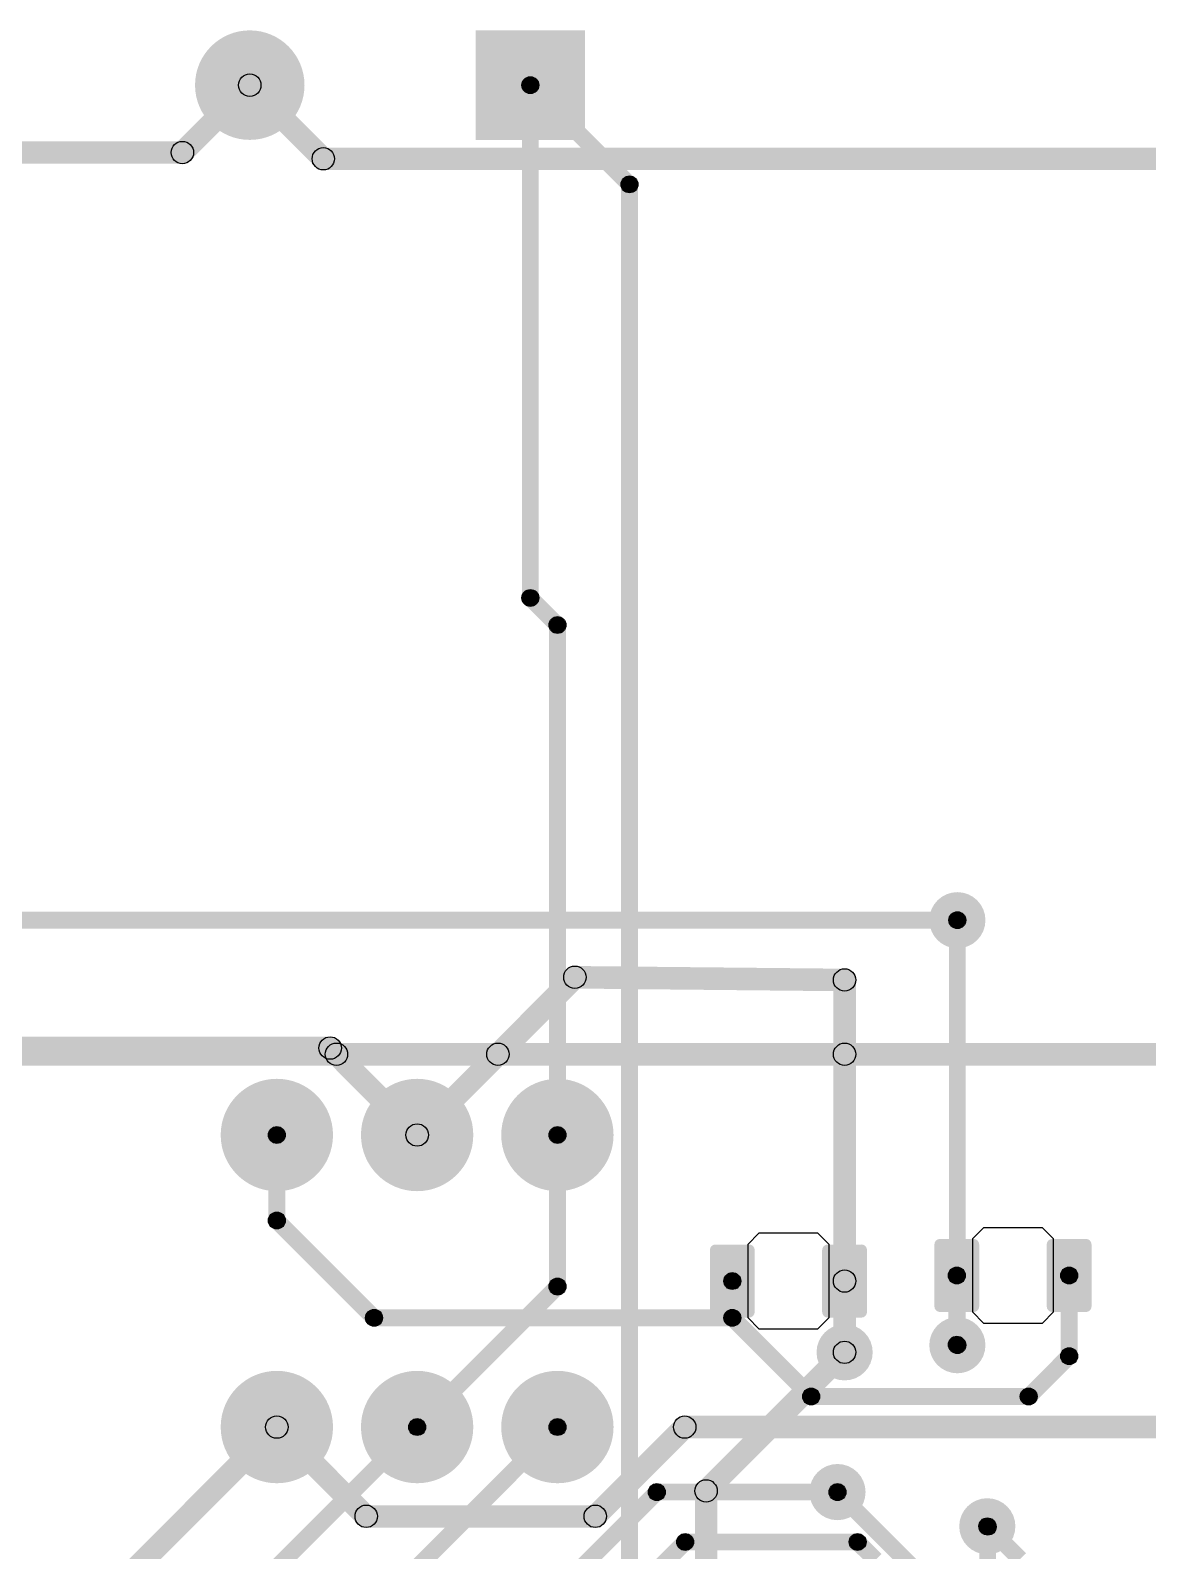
# Model space of a CAD drawing. Header units: millimetres. Extents: x 0 to 3.58, y 0 to 2.95.
# Drawn here: x 1.417 to 2.201, y 1.768 to 2.834 of the extents above; entities that cross this region are included whole.
import ezdxf

# ---------------------------------------------------------------- set-up
doc = ezdxf.new("R2010")
doc.units = ezdxf.units.MM
doc.header["$MEASUREMENT"] = 0
for name, color, linetype in [('BottomLayer', 5, 'Continuous'), ('PadHoleLayer', 156, 'Continuous'), ('TopLayer', 1, 'Continuous'), ('ViaHoleLayer', 16, 'Continuous')]:
    doc.layers.add(name, color=color, linetype=linetype)

# ---------------------------------------------------------------- blocks, each defined once
blk = doc.blocks.new('TO220_5')
at = {"layer": 'BottomLayer'}
h = blk.add_hatch(color=5, dxfattribs=at)
edge = h.paths.add_edge_path()
edge.add_arc((-0.0984, 0), 0.0394, 0, 360)
h = blk.add_hatch(color=5, dxfattribs=at)
edge = h.paths.add_edge_path()
edge.add_arc((0, 0), 0.0394, 0, 360)
h = blk.add_hatch(color=5, dxfattribs=at)
edge = h.paths.add_edge_path()
edge.add_arc((0.0984, 0), 0.0394, 0, 360)
at = {"layer": 'PadHoleLayer'}
h = blk.add_hatch(color=156, dxfattribs=at)
edge = h.paths.add_edge_path()
edge.add_arc((-0.0984, 0), 0.0236, 0, 360)
h = blk.add_hatch(color=156, dxfattribs=at)
edge = h.paths.add_edge_path()
edge.add_arc((0, 0), 0.0236, 0, 360)
h = blk.add_hatch(color=156, dxfattribs=at)
edge = h.paths.add_edge_path()
edge.add_arc((0.0984, 0), 0.0236, 0, 360)
at = {"layer": 'TopLayer'}
h = blk.add_hatch(color=1, dxfattribs=at)
edge = h.paths.add_edge_path()
edge.add_arc((-0.0984, 0), 0.0394, 0, 360)
h = blk.add_hatch(color=1, dxfattribs=at)
edge = h.paths.add_edge_path()
edge.add_arc((0, 0), 0.0394, 0, 360)
h = blk.add_hatch(color=1, dxfattribs=at)
edge = h.paths.add_edge_path()
edge.add_arc((0.0984, 0), 0.0394, 0, 360)
blk = doc.blocks.new('TO220_6')
at = {"layer": 'BottomLayer'}
h = blk.add_hatch(color=5, dxfattribs=at)
edge = h.paths.add_edge_path()
edge.add_arc((-0.0984, 0), 0.0394, 0, 360)
h = blk.add_hatch(color=5, dxfattribs=at)
edge = h.paths.add_edge_path()
edge.add_arc((0, 0), 0.0394, 0, 360)
h = blk.add_hatch(color=5, dxfattribs=at)
edge = h.paths.add_edge_path()
edge.add_arc((0.0984, 0), 0.0394, 0, 360)
at = {"layer": 'PadHoleLayer'}
h = blk.add_hatch(color=156, dxfattribs=at)
edge = h.paths.add_edge_path()
edge.add_arc((-0.0984, 0), 0.0236, 0, 360)
h = blk.add_hatch(color=156, dxfattribs=at)
edge = h.paths.add_edge_path()
edge.add_arc((0, 0), 0.0236, 0, 360)
h = blk.add_hatch(color=156, dxfattribs=at)
edge = h.paths.add_edge_path()
edge.add_arc((0.0984, 0), 0.0236, 0, 360)
at = {"layer": 'TopLayer'}
h = blk.add_hatch(color=1, dxfattribs=at)
edge = h.paths.add_edge_path()
edge.add_arc((-0.0984, 0), 0.0394, 0, 360)
h = blk.add_hatch(color=1, dxfattribs=at)
edge = h.paths.add_edge_path()
edge.add_arc((0, 0), 0.0394, 0, 360)
h = blk.add_hatch(color=1, dxfattribs=at)
edge = h.paths.add_edge_path()
edge.add_arc((0.0984, 0), 0.0394, 0, 360)
blk = doc.blocks.new('301_021_12_3D_19')
at = {"layer": 'BottomLayer'}
blk.add_hatch(color=5, dxfattribs=at).paths.add_polyline_path([(-0.1368, 0.0384), (-0.06, 0.0384), (-0.06, -0.0384), (-0.1368, -0.0384)])
h = blk.add_hatch(color=5, dxfattribs=at)
edge = h.paths.add_edge_path()
edge.add_arc((0.0984, 0), 0.0384, 0, 360)
at = {"layer": 'PadHoleLayer'}
h = blk.add_hatch(color=156, dxfattribs=at)
edge = h.paths.add_edge_path()
edge.add_arc((-0.0984, 0), 0.0256, 0, 360)
h = blk.add_hatch(color=156, dxfattribs=at)
edge = h.paths.add_edge_path()
edge.add_arc((0.0984, 0), 0.0256, 0, 360)
at = {"layer": 'TopLayer'}
blk.add_hatch(color=1, dxfattribs=at).paths.add_polyline_path([(-0.1368, 0.0384), (-0.06, 0.0384), (-0.06, -0.0384), (-0.1368, -0.0384)])
h = blk.add_hatch(color=1, dxfattribs=at)
edge = h.paths.add_edge_path()
edge.add_arc((0.0984, 0), 0.0384, 0, 360)
blk = doc.blocks.new('RES0805_B_29')
at = {"layer": 'BottomLayer'}
h = blk.add_hatch(color=5, dxfattribs=at)
edge = h.paths.add_edge_path()
edge.add_arc((-0.0276, 0.0217), 0.00394, 0, 90)
edge.add_line((-0.0276, 0.0256), (-0.0512, 0.0256))
edge.add_arc((-0.0512, 0.0217), 0.00394, 90, 180)
edge.add_line((-0.0551, 0.0217), (-0.0551, -0.0217))
edge.add_arc((-0.0512, -0.0217), 0.00394, 180, 270)
edge.add_line((-0.0512, -0.0256), (-0.0276, -0.0256))
edge.add_arc((-0.0276, -0.0217), 0.00394, 270, 360)
edge.add_line((-0.0236, -0.0217), (-0.0236, 0.0217))
h = blk.add_hatch(color=5, dxfattribs=at)
edge = h.paths.add_edge_path()
edge.add_arc((0.0512, 0.0217), 0.00394, 0, 90)
edge.add_line((0.0512, 0.0256), (0.0276, 0.0256))
edge.add_arc((0.0276, 0.0217), 0.00394, 90, 180)
edge.add_line((0.0236, 0.0217), (0.0236, -0.0217))
edge.add_arc((0.0276, -0.0217), 0.00394, 180, 270)
edge.add_line((0.0276, -0.0256), (0.0512, -0.0256))
edge.add_arc((0.0512, -0.0217), 0.00394, 270, 360)
edge.add_line((0.0551, -0.0217), (0.0551, 0.0217))
for p, q in [((-0.0207, 0.0335), (-0.0285, 0.0256)), ((0.0207, 0.0335), (-0.0207, 0.0335)), ((0.0285, 0.0256), (0.0207, 0.0335)), ((-0.0285, 0.0256), (-0.0285, -0.0256)), ((0.0285, -0.0256), (0.0285, 0.0256)), ((-0.0285, -0.0256), (-0.0207, -0.0335)), ((0.0207, -0.0335), (0.0285, -0.0256)), ((-0.0207, -0.0335), (0.0207, -0.0335))]:
    blk.add_line(p, q, dxfattribs=at)
blk = doc.blocks.new('RES0805_B_35')
at = {"layer": 'BottomLayer'}
h = blk.add_hatch(color=5, dxfattribs=at)
edge = h.paths.add_edge_path()
edge.add_arc((-0.0276, 0.0217), 0.00394, 0, 90)
edge.add_line((-0.0276, 0.0256), (-0.0512, 0.0256))
edge.add_arc((-0.0512, 0.0217), 0.00394, 90, 180)
edge.add_line((-0.0551, 0.0217), (-0.0551, -0.0217))
edge.add_arc((-0.0512, -0.0217), 0.00394, 180, 270)
edge.add_line((-0.0512, -0.0256), (-0.0276, -0.0256))
edge.add_arc((-0.0276, -0.0217), 0.00394, 270, 360)
edge.add_line((-0.0236, -0.0217), (-0.0236, 0.0217))
h = blk.add_hatch(color=5, dxfattribs=at)
edge = h.paths.add_edge_path()
edge.add_arc((0.0512, 0.0217), 0.00394, 0, 90)
edge.add_line((0.0512, 0.0256), (0.0276, 0.0256))
edge.add_arc((0.0276, 0.0217), 0.00394, 90, 180)
edge.add_line((0.0236, 0.0217), (0.0236, -0.0217))
edge.add_arc((0.0276, -0.0217), 0.00394, 180, 270)
edge.add_line((0.0276, -0.0256), (0.0512, -0.0256))
edge.add_arc((0.0512, -0.0217), 0.00394, 270, 360)
edge.add_line((0.0551, -0.0217), (0.0551, 0.0217))
for p, q in [((-0.0207, 0.0335), (-0.0285, 0.0256)), ((0.0207, 0.0335), (-0.0207, 0.0335)), ((0.0285, 0.0256), (0.0207, 0.0335)), ((-0.0285, 0.0256), (-0.0285, -0.0256)), ((0.0285, -0.0256), (0.0285, 0.0256)), ((-0.0285, -0.0256), (-0.0207, -0.0335)), ((0.0207, -0.0335), (0.0285, -0.0256)), ((-0.0207, -0.0335), (0.0207, -0.0335))]:
    blk.add_line(p, q, dxfattribs=at)

msp = doc.modelspace()

# ---------------------------------------------------------------- hatches: boundary and pattern name
at = {"layer": 'BottomLayer'}
h = msp.add_hatch(color=5, dxfattribs=at)
edge = h.paths.add_edge_path()
edge.add_arc((1.5709, 2.7953), 0.00787, 0, 360)
for points in [[(1.5653, 2.7897), (1.5764, 2.8008), (1.628, 2.7492), (1.6169, 2.7381)], [(1.6225, 2.7358), (1.6225, 2.7515), (2.3263, 2.7515), (2.3263, 2.7358)], [(1.2543, 2.2038), (1.2543, 2.2156), (2.0673, 2.2156), (2.0673, 2.2038)], [(1.7505, 2.1101), (1.7394, 2.1212), (1.7934, 2.1753), (1.8045, 2.1641)], [(1.7989, 2.1618), (1.7991, 2.1776), (1.9883, 2.1757), (1.9881, 2.1599)], [(1.9961, 2.1157), (1.9803, 2.1157), (1.9803, 2.1678), (1.9961, 2.1678)], [(1.0669, 2.1122), (1.0669, 2.128), (1.6273, 2.128), (1.6273, 2.1122)], [(1.3642, 2.1078), (1.3642, 2.1235), (1.6317, 2.1235), (1.6317, 2.1078)], [(1.6218, 2.1145), (1.6329, 2.1256), (1.6373, 2.1212), (1.6262, 2.1101)], [(1.6317, 2.1078), (1.6317, 2.1235), (1.745, 2.1235), (1.745, 2.1078)], [(1.745, 2.1078), (1.745, 2.1235), (1.9882, 2.1235), (1.9882, 2.1078)], [(1.9882, 2.1078), (1.9882, 2.1235), (2.321, 2.1235), (2.321, 2.1078)], [(1.6262, 2.1101), (1.6373, 2.1212), (1.6939, 2.0646), (1.6828, 2.0535)], [(1.6939, 2.0535), (1.6828, 2.0646), (1.7394, 2.1212), (1.7505, 2.1101)], [(1.9961, 1.9567), (1.9803, 1.9567), (1.9803, 2.1157), (1.9961, 2.1157)], [(1.5958, 1.9991), (1.584, 1.9991), (1.584, 2.0591), (1.5958, 2.0591)], [(1.5857, 1.9949), (1.5941, 2.0033), (1.6622, 1.9351), (1.6539, 1.9267)], [(1.9154, 1.9309), (1.9035, 1.9309), (1.9035, 1.9567), (1.9154, 1.9567)], [(1.9961, 1.9067), (1.9803, 1.9067), (1.9803, 1.9567), (1.9961, 1.9567)], [(2.0728, 1.9121), (2.061, 1.9121), (2.061, 1.9606), (2.0728, 1.9606)], [(2.1516, 1.904), (2.1398, 1.904), (2.1398, 1.9606), (2.1516, 1.9606)], [(1.6581, 1.925), (1.6581, 1.9368), (1.9094, 1.9368), (1.9094, 1.925)], [(1.9053, 1.9267), (1.9136, 1.9351), (1.9689, 1.8798), (1.9605, 1.8715)], [(2.0628, 1.9079), (2.0711, 1.9162), (2.0715, 1.9158), (2.0631, 1.9075)], [(2.1215, 1.8715), (2.1131, 1.8798), (2.1415, 1.9082), (2.1498, 1.8998)], [(1.9647, 1.8698), (1.9647, 1.8816), (2.1173, 1.8816), (2.1173, 1.8698)], [(1.1129, 1.3662), (1.1018, 1.3773), (1.5843, 1.8599), (1.5955, 1.8488)], [(1.5843, 1.8488), (1.5955, 1.8599), (1.6581, 1.7972), (1.647, 1.7861)], [(1.8189, 1.7861), (1.8078, 1.7972), (1.8704, 1.8599), (1.8816, 1.8488)], [(1.876, 1.8465), (1.876, 1.8622), (2.2792, 1.8622), (2.2792, 1.8465)], [(1.7366, 1.6804), (1.7282, 1.6888), (1.8523, 1.8128), (1.8607, 1.8045)], [(1.8565, 1.8028), (1.8565, 1.8146), (1.9832, 1.8146), (1.9832, 1.8028)], [(1.6526, 1.7838), (1.6526, 1.7995), (1.8133, 1.7995), (1.8133, 1.7838)], [(2.0945, 1.6831), (2.0827, 1.6831), (2.0827, 1.7844), (2.0945, 1.7844)], [(2.0841, 1.7805), (2.0925, 1.7888), (2.0928, 1.7886), (2.0844, 1.7802)], [(1.7975, 1.6865), (1.7891, 1.6948), (1.8721, 1.7778), (1.8805, 1.7695)], [(1.8763, 1.7678), (1.8763, 1.7796), (1.9973, 1.7796), (1.9973, 1.7678)], [(1.9931, 1.7695), (2.0015, 1.7778), (2.014, 1.7653), (2.0057, 1.757)]]:
    msp.add_hatch(color=5, dxfattribs=at).paths.add_polyline_path(points)
h = msp.add_hatch(color=5, dxfattribs=at)
edge = h.paths.add_edge_path()
edge.add_arc((1.6225, 2.7437), 0.00787, 0, 360)
h = msp.add_hatch(color=5, dxfattribs=at)
edge = h.paths.add_edge_path()
edge.add_arc((1.6225, 2.7437), 0.00787, 0, 360)
h = msp.add_hatch(color=5, dxfattribs=at)
edge = h.paths.add_edge_path()
edge.add_arc((2.0673, 2.2097), 0.0197, 0, 360)
h = msp.add_hatch(color=5, dxfattribs=at)
edge = h.paths.add_edge_path()
edge.add_arc((2.0673, 2.2097), 0.00591, 0, 360)
h = msp.add_hatch(color=5, dxfattribs=at)
edge = h.paths.add_edge_path()
edge.add_arc((1.799, 2.1697), 0.00787, 0, 360)
h = msp.add_hatch(color=5, dxfattribs=at)
edge = h.paths.add_edge_path()
edge.add_arc((1.799, 2.1697), 0.00787, 0, 360)
h = msp.add_hatch(color=5, dxfattribs=at)
edge = h.paths.add_edge_path()
edge.add_arc((1.9882, 2.1678), 0.00787, 0, 360)
h = msp.add_hatch(color=5, dxfattribs=at)
edge = h.paths.add_edge_path()
edge.add_arc((1.9882, 2.1678), 0.00787, 0, 360)
h = msp.add_hatch(color=5, dxfattribs=at)
edge = h.paths.add_edge_path()
edge.add_arc((1.6273, 2.1201), 0.00787, 0, 360)
h = msp.add_hatch(color=5, dxfattribs=at)
edge = h.paths.add_edge_path()
edge.add_arc((1.6273, 2.1201), 0.00787, 0, 360)
h = msp.add_hatch(color=5, dxfattribs=at)
edge = h.paths.add_edge_path()
edge.add_arc((1.6317, 2.1157), 0.00787, 0, 360)
h = msp.add_hatch(color=5, dxfattribs=at)
edge = h.paths.add_edge_path()
edge.add_arc((1.6317, 2.1157), 0.00787, 0, 360)
h = msp.add_hatch(color=5, dxfattribs=at)
edge = h.paths.add_edge_path()
edge.add_arc((1.6317, 2.1157), 0.00787, 0, 360)
h = msp.add_hatch(color=5, dxfattribs=at)
edge = h.paths.add_edge_path()
edge.add_arc((1.6317, 2.1157), 0.00787, 0, 360)
h = msp.add_hatch(color=5, dxfattribs=at)
edge = h.paths.add_edge_path()
edge.add_arc((1.745, 2.1157), 0.00787, 0, 360)
h = msp.add_hatch(color=5, dxfattribs=at)
edge = h.paths.add_edge_path()
edge.add_arc((1.745, 2.1157), 0.00787, 0, 360)
h = msp.add_hatch(color=5, dxfattribs=at)
edge = h.paths.add_edge_path()
edge.add_arc((1.745, 2.1157), 0.00787, 0, 360)
h = msp.add_hatch(color=5, dxfattribs=at)
edge = h.paths.add_edge_path()
edge.add_arc((1.745, 2.1157), 0.00787, 0, 360)
h = msp.add_hatch(color=5, dxfattribs=at)
edge = h.paths.add_edge_path()
edge.add_arc((1.9882, 2.1157), 0.00787, 0, 360)
h = msp.add_hatch(color=5, dxfattribs=at)
edge = h.paths.add_edge_path()
edge.add_arc((1.9882, 2.1157), 0.00787, 0, 360)
h = msp.add_hatch(color=5, dxfattribs=at)
edge = h.paths.add_edge_path()
edge.add_arc((1.9882, 2.1157), 0.00787, 0, 360)
h = msp.add_hatch(color=5, dxfattribs=at)
edge = h.paths.add_edge_path()
edge.add_arc((1.9882, 2.1157), 0.00787, 0, 360)
h = msp.add_hatch(color=5, dxfattribs=at)
edge = h.paths.add_edge_path()
edge.add_arc((1.5899, 2.0591), 0.00591, 0, 360)
h = msp.add_hatch(color=5, dxfattribs=at)
edge = h.paths.add_edge_path()
edge.add_arc((1.6883, 2.0591), 0.00787, 0, 360)
h = msp.add_hatch(color=5, dxfattribs=at)
edge = h.paths.add_edge_path()
edge.add_arc((1.6883, 2.0591), 0.00787, 0, 360)
h = msp.add_hatch(color=5, dxfattribs=at)
edge = h.paths.add_edge_path()
edge.add_arc((1.5899, 1.9991), 0.00591, 0, 360)
h = msp.add_hatch(color=5, dxfattribs=at)
edge = h.paths.add_edge_path()
edge.add_arc((1.5899, 1.9991), 0.00591, 0, 360)
h = msp.add_hatch(color=5, dxfattribs=at)
edge = h.paths.add_edge_path()
edge.add_arc((1.9094, 1.9567), 0.00591, 0, 360)
h = msp.add_hatch(color=5, dxfattribs=at)
edge = h.paths.add_edge_path()
edge.add_arc((1.9882, 1.9567), 0.00787, 0, 360)
h = msp.add_hatch(color=5, dxfattribs=at)
edge = h.paths.add_edge_path()
edge.add_arc((1.9882, 1.9567), 0.00787, 0, 360)
h = msp.add_hatch(color=5, dxfattribs=at)
edge = h.paths.add_edge_path()
edge.add_arc((2.0669, 1.9606), 0.00591, 0, 360)
h = msp.add_hatch(color=5, dxfattribs=at)
edge = h.paths.add_edge_path()
edge.add_arc((2.1457, 1.9606), 0.00591, 0, 360)
h = msp.add_hatch(color=5, dxfattribs=at)
edge = h.paths.add_edge_path()
edge.add_arc((1.6581, 1.9309), 0.00591, 0, 360)
h = msp.add_hatch(color=5, dxfattribs=at)
edge = h.paths.add_edge_path()
edge.add_arc((1.6581, 1.9309), 0.00591, 0, 360)
h = msp.add_hatch(color=5, dxfattribs=at)
edge = h.paths.add_edge_path()
edge.add_arc((1.9094, 1.9309), 0.00591, 0, 360)
h = msp.add_hatch(color=5, dxfattribs=at)
edge = h.paths.add_edge_path()
edge.add_arc((1.9094, 1.9309), 0.00591, 0, 360)
h = msp.add_hatch(color=5, dxfattribs=at)
edge = h.paths.add_edge_path()
edge.add_arc((1.9094, 1.9309), 0.00591, 0, 360)
h = msp.add_hatch(color=5, dxfattribs=at)
edge = h.paths.add_edge_path()
edge.add_arc((2.0673, 1.9117), 0.0197, 0, 360)
h = msp.add_hatch(color=5, dxfattribs=at)
edge = h.paths.add_edge_path()
edge.add_arc((1.9882, 1.9067), 0.0197, 0, 360)
h = msp.add_hatch(color=5, dxfattribs=at)
edge = h.paths.add_edge_path()
edge.add_arc((1.9882, 1.9067), 0.00787, 0, 360)
h = msp.add_hatch(color=5, dxfattribs=at)
edge = h.paths.add_edge_path()
edge.add_arc((2.0669, 1.9121), 0.00591, 0, 360)
h = msp.add_hatch(color=5, dxfattribs=at)
edge = h.paths.add_edge_path()
edge.add_arc((2.0669, 1.9121), 0.00591, 0, 360)
h = msp.add_hatch(color=5, dxfattribs=at)
edge = h.paths.add_edge_path()
edge.add_arc((2.0673, 1.9117), 0.00591, 0, 360)
h = msp.add_hatch(color=5, dxfattribs=at)
edge = h.paths.add_edge_path()
edge.add_arc((2.1457, 1.904), 0.00591, 0, 360)
h = msp.add_hatch(color=5, dxfattribs=at)
edge = h.paths.add_edge_path()
edge.add_arc((2.1457, 1.904), 0.00591, 0, 360)
h = msp.add_hatch(color=5, dxfattribs=at)
edge = h.paths.add_edge_path()
edge.add_arc((1.9647, 1.8757), 0.00591, 0, 360)
h = msp.add_hatch(color=5, dxfattribs=at)
edge = h.paths.add_edge_path()
edge.add_arc((1.9647, 1.8757), 0.00591, 0, 360)
h = msp.add_hatch(color=5, dxfattribs=at)
edge = h.paths.add_edge_path()
edge.add_arc((2.1173, 1.8757), 0.00591, 0, 360)
h = msp.add_hatch(color=5, dxfattribs=at)
edge = h.paths.add_edge_path()
edge.add_arc((2.1173, 1.8757), 0.00591, 0, 360)
h = msp.add_hatch(color=5, dxfattribs=at)
edge = h.paths.add_edge_path()
edge.add_arc((1.5899, 1.8543), 0.00787, 0, 360)
h = msp.add_hatch(color=5, dxfattribs=at)
edge = h.paths.add_edge_path()
edge.add_arc((1.5899, 1.8543), 0.00787, 0, 360)
h = msp.add_hatch(color=5, dxfattribs=at)
edge = h.paths.add_edge_path()
edge.add_arc((1.876, 1.8543), 0.00787, 0, 360)
h = msp.add_hatch(color=5, dxfattribs=at)
edge = h.paths.add_edge_path()
edge.add_arc((1.876, 1.8543), 0.00787, 0, 360)
h = msp.add_hatch(color=5, dxfattribs=at)
edge = h.paths.add_edge_path()
edge.add_arc((1.9832, 1.8087), 0.0197, 0, 360)
h = msp.add_hatch(color=5, dxfattribs=at)
edge = h.paths.add_edge_path()
edge.add_arc((1.8565, 1.8087), 0.00591, 0, 360)
h = msp.add_hatch(color=5, dxfattribs=at)
edge = h.paths.add_edge_path()
edge.add_arc((1.8565, 1.8087), 0.00591, 0, 360)
h = msp.add_hatch(color=5, dxfattribs=at)
edge = h.paths.add_edge_path()
edge.add_arc((1.9832, 1.8087), 0.00591, 0, 360)
h = msp.add_hatch(color=5, dxfattribs=at)
edge = h.paths.add_edge_path()
edge.add_arc((2.0883, 1.7847), 0.0197, 0, 360)
h = msp.add_hatch(color=5, dxfattribs=at)
edge = h.paths.add_edge_path()
edge.add_arc((1.6526, 1.7917), 0.00787, 0, 360)
h = msp.add_hatch(color=5, dxfattribs=at)
edge = h.paths.add_edge_path()
edge.add_arc((1.6526, 1.7917), 0.00787, 0, 360)
h = msp.add_hatch(color=5, dxfattribs=at)
edge = h.paths.add_edge_path()
edge.add_arc((1.8133, 1.7917), 0.00787, 0, 360)
h = msp.add_hatch(color=5, dxfattribs=at)
edge = h.paths.add_edge_path()
edge.add_arc((1.8133, 1.7917), 0.00787, 0, 360)
h = msp.add_hatch(color=5, dxfattribs=at)
edge = h.paths.add_edge_path()
edge.add_arc((2.0883, 1.7847), 0.00591, 0, 360)
h = msp.add_hatch(color=5, dxfattribs=at)
edge = h.paths.add_edge_path()
edge.add_arc((2.0886, 1.7844), 0.00591, 0, 360)
h = msp.add_hatch(color=5, dxfattribs=at)
edge = h.paths.add_edge_path()
edge.add_arc((2.0886, 1.7844), 0.00591, 0, 360)
h = msp.add_hatch(color=5, dxfattribs=at)
edge = h.paths.add_edge_path()
edge.add_arc((1.8763, 1.7737), 0.00591, 0, 360)
h = msp.add_hatch(color=5, dxfattribs=at)
edge = h.paths.add_edge_path()
edge.add_arc((1.8763, 1.7737), 0.00591, 0, 360)
h = msp.add_hatch(color=5, dxfattribs=at)
edge = h.paths.add_edge_path()
edge.add_arc((1.9973, 1.7737), 0.00591, 0, 360)
h = msp.add_hatch(color=5, dxfattribs=at)
edge = h.paths.add_edge_path()
edge.add_arc((1.9973, 1.7737), 0.00591, 0, 360)
at = {"layer": 'TopLayer'}
for points in [[(1.5292, 2.7425), (1.5181, 2.7536), (1.5653, 2.8008), (1.5764, 2.7897)], [(1.7736, 2.4357), (1.7618, 2.4357), (1.7618, 2.7953), (1.7736, 2.7953)], [(1.7635, 2.7911), (1.7719, 2.7995), (1.8415, 2.7298), (1.8331, 2.7215)], [(1.252, 2.7402), (1.252, 2.7559), (1.5236, 2.7559), (1.5236, 2.7402)], [(1.8432, 1.5646), (1.8314, 1.5646), (1.8314, 2.7257), (1.8432, 2.7257)], [(1.7635, 2.4315), (1.7719, 2.4399), (1.7909, 2.4208), (1.7826, 2.4125)], [(1.7927, 2.0591), (1.7809, 2.0591), (1.7809, 2.4167), (1.7927, 2.4167)], [(2.0732, 1.9117), (2.0614, 1.9117), (2.0614, 2.2097), (2.0732, 2.2097)], [(1.7927, 1.9528), (1.7809, 1.9528), (1.7809, 2.0591), (1.7927, 2.0591)], [(1.6925, 1.8502), (1.6842, 1.8585), (1.7826, 1.9569), (1.7909, 1.9486)], [(1.8966, 1.804), (1.8855, 1.8151), (1.9826, 1.9122), (1.9938, 1.9011)], [(1.5765, 1.7341), (1.5681, 1.7425), (1.6842, 1.8585), (1.6925, 1.8502)], [(1.6585, 1.7177), (1.6501, 1.7261), (1.7826, 1.8585), (1.7909, 1.8502)], [(1.979, 1.8045), (1.9874, 1.8128), (2.0534, 1.7468), (2.045, 1.7385)], [(1.8989, 1.5715), (1.8832, 1.5715), (1.8832, 1.8095), (1.8989, 1.8095)], [(2.0841, 1.7805), (2.0925, 1.7888), (2.1155, 1.7658), (2.1071, 1.7575)]]:
    msp.add_hatch(color=1, dxfattribs=at).paths.add_polyline_path(points)
h = msp.add_hatch(color=1, dxfattribs=at)
edge = h.paths.add_edge_path()
edge.add_arc((1.5709, 2.7953), 0.00787, 0, 360)
h = msp.add_hatch(color=1, dxfattribs=at)
edge = h.paths.add_edge_path()
edge.add_arc((1.7677, 2.7953), 0.00591, 0, 360)
h = msp.add_hatch(color=1, dxfattribs=at)
edge = h.paths.add_edge_path()
edge.add_arc((1.7677, 2.7953), 0.00591, 0, 360)
h = msp.add_hatch(color=1, dxfattribs=at)
edge = h.paths.add_edge_path()
edge.add_arc((1.5236, 2.748), 0.00787, 0, 360)
h = msp.add_hatch(color=1, dxfattribs=at)
edge = h.paths.add_edge_path()
edge.add_arc((1.5236, 2.748), 0.00787, 0, 360)
h = msp.add_hatch(color=1, dxfattribs=at)
edge = h.paths.add_edge_path()
edge.add_arc((1.8373, 2.7257), 0.00591, 0, 360)
h = msp.add_hatch(color=1, dxfattribs=at)
edge = h.paths.add_edge_path()
edge.add_arc((1.8373, 2.7257), 0.00591, 0, 360)
h = msp.add_hatch(color=1, dxfattribs=at)
edge = h.paths.add_edge_path()
edge.add_arc((1.7677, 2.4357), 0.00591, 0, 360)
h = msp.add_hatch(color=1, dxfattribs=at)
edge = h.paths.add_edge_path()
edge.add_arc((1.7677, 2.4357), 0.00591, 0, 360)
h = msp.add_hatch(color=1, dxfattribs=at)
edge = h.paths.add_edge_path()
edge.add_arc((1.7868, 2.4167), 0.00591, 0, 360)
h = msp.add_hatch(color=1, dxfattribs=at)
edge = h.paths.add_edge_path()
edge.add_arc((1.7868, 2.4167), 0.00591, 0, 360)
h = msp.add_hatch(color=1, dxfattribs=at)
edge = h.paths.add_edge_path()
edge.add_arc((2.0673, 2.2097), 0.0197, 0, 360)
h = msp.add_hatch(color=1, dxfattribs=at)
edge = h.paths.add_edge_path()
edge.add_arc((2.0673, 2.2097), 0.00591, 0, 360)
h = msp.add_hatch(color=1, dxfattribs=at)
edge = h.paths.add_edge_path()
edge.add_arc((1.7868, 2.0591), 0.00591, 0, 360)
h = msp.add_hatch(color=1, dxfattribs=at)
edge = h.paths.add_edge_path()
edge.add_arc((1.7868, 2.0591), 0.00591, 0, 360)
h = msp.add_hatch(color=1, dxfattribs=at)
edge = h.paths.add_edge_path()
edge.add_arc((1.7868, 1.9528), 0.00591, 0, 360)
h = msp.add_hatch(color=1, dxfattribs=at)
edge = h.paths.add_edge_path()
edge.add_arc((1.7868, 1.9528), 0.00591, 0, 360)
h = msp.add_hatch(color=1, dxfattribs=at)
edge = h.paths.add_edge_path()
edge.add_arc((2.0673, 1.9117), 0.0197, 0, 360)
h = msp.add_hatch(color=1, dxfattribs=at)
edge = h.paths.add_edge_path()
edge.add_arc((1.9882, 1.9067), 0.0197, 0, 360)
h = msp.add_hatch(color=1, dxfattribs=at)
edge = h.paths.add_edge_path()
edge.add_arc((1.9882, 1.9067), 0.00787, 0, 360)
h = msp.add_hatch(color=1, dxfattribs=at)
edge = h.paths.add_edge_path()
edge.add_arc((2.0673, 1.9117), 0.00591, 0, 360)
h = msp.add_hatch(color=1, dxfattribs=at)
edge = h.paths.add_edge_path()
edge.add_arc((1.6883, 1.8543), 0.00591, 0, 360)
h = msp.add_hatch(color=1, dxfattribs=at)
edge = h.paths.add_edge_path()
edge.add_arc((1.6883, 1.8543), 0.00591, 0, 360)
h = msp.add_hatch(color=1, dxfattribs=at)
edge = h.paths.add_edge_path()
edge.add_arc((1.7868, 1.8543), 0.00591, 0, 360)
h = msp.add_hatch(color=1, dxfattribs=at)
edge = h.paths.add_edge_path()
edge.add_arc((1.9832, 1.8087), 0.0197, 0, 360)
h = msp.add_hatch(color=1, dxfattribs=at)
edge = h.paths.add_edge_path()
edge.add_arc((1.891, 1.8095), 0.00787, 0, 360)
h = msp.add_hatch(color=1, dxfattribs=at)
edge = h.paths.add_edge_path()
edge.add_arc((1.891, 1.8095), 0.00787, 0, 360)
h = msp.add_hatch(color=1, dxfattribs=at)
edge = h.paths.add_edge_path()
edge.add_arc((1.9832, 1.8087), 0.00591, 0, 360)
h = msp.add_hatch(color=1, dxfattribs=at)
edge = h.paths.add_edge_path()
edge.add_arc((2.0883, 1.7847), 0.0197, 0, 360)
h = msp.add_hatch(color=1, dxfattribs=at)
edge = h.paths.add_edge_path()
edge.add_arc((2.0883, 1.7847), 0.00591, 0, 360)
at = {"layer": 'ViaHoleLayer'}
h = msp.add_hatch(color=16, dxfattribs=at)
edge = h.paths.add_edge_path()
edge.add_arc((2.0673, 2.2097), 0.0118, 0, 360)
h = msp.add_hatch(color=16, dxfattribs=at)
edge = h.paths.add_edge_path()
edge.add_arc((2.0673, 1.9117), 0.0118, 0, 360)
h = msp.add_hatch(color=16, dxfattribs=at)
edge = h.paths.add_edge_path()
edge.add_arc((1.9882, 1.9067), 0.0118, 0, 360)
h = msp.add_hatch(color=16, dxfattribs=at)
edge = h.paths.add_edge_path()
edge.add_arc((1.9832, 1.8087), 0.0118, 0, 360)
h = msp.add_hatch(color=16, dxfattribs=at)
edge = h.paths.add_edge_path()
edge.add_arc((2.0883, 1.7847), 0.0118, 0, 360)

# ---------------------------------------------------------------- linework, layer by layer
at = {"layer": 'BottomLayer'}
for centre, radius in [((1.5709, 2.7953), 0.00787), ((1.6225, 2.7437), 0.00787), ((1.6225, 2.7437), 0.00787), ((2.0673, 2.2097), 0.00591), ((1.799, 2.1697), 0.00787), ((1.799, 2.1697), 0.00787), ((1.9882, 2.1678), 0.00787), ((1.9882, 2.1678), 0.00787), ((1.6273, 2.1201), 0.00787), ((1.6273, 2.1201), 0.00787), ((1.6317, 2.1157), 0.00787), ((1.6317, 2.1157), 0.00787), ((1.6317, 2.1157), 0.00787), ((1.6317, 2.1157), 0.00787), ((1.745, 2.1157), 0.00787), ((1.745, 2.1157), 0.00787), ((1.745, 2.1157), 0.00787), ((1.745, 2.1157), 0.00787), ((1.9882, 2.1157), 0.00787), ((1.9882, 2.1157), 0.00787), ((1.9882, 2.1157), 0.00787), ((1.9882, 2.1157), 0.00787), ((1.5899, 2.0591), 0.00591), ((1.6883, 2.0591), 0.00787), ((1.6883, 2.0591), 0.00787), ((1.5899, 1.9991), 0.00591), ((1.5899, 1.9991), 0.00591), ((1.9094, 1.9567), 0.00591), ((1.9882, 1.9567), 0.00787), ((1.9882, 1.9567), 0.00787), ((2.0669, 1.9606), 0.00591), ((2.1457, 1.9606), 0.00591), ((1.6581, 1.9309), 0.00591), ((1.6581, 1.9309), 0.00591), ((1.9094, 1.9309), 0.00591), ((1.9094, 1.9309), 0.00591), ((1.9094, 1.9309), 0.00591), ((1.9882, 1.9067), 0.00787), ((2.0669, 1.9121), 0.00591), ((2.0669, 1.9121), 0.00591), ((2.0673, 1.9117), 0.00591), ((2.1457, 1.904), 0.00591), ((2.1457, 1.904), 0.00591), ((1.9647, 1.8757), 0.00591), ((1.9647, 1.8757), 0.00591), ((2.1173, 1.8757), 0.00591), ((2.1173, 1.8757), 0.00591), ((1.5899, 1.8543), 0.00787), ((1.5899, 1.8543), 0.00787), ((1.876, 1.8543), 0.00787), ((1.876, 1.8543), 0.00787), ((1.8565, 1.8087), 0.00591), ((1.8565, 1.8087), 0.00591), ((1.9832, 1.8087), 0.00591), ((1.6526, 1.7917), 0.00787), ((1.6526, 1.7917), 0.00787), ((1.8133, 1.7917), 0.00787), ((1.8133, 1.7917), 0.00787), ((2.0883, 1.7847), 0.00591), ((2.0886, 1.7844), 0.00591), ((2.0886, 1.7844), 0.00591), ((1.8763, 1.7737), 0.00591), ((1.8763, 1.7737), 0.00591), ((1.9973, 1.7737), 0.00591), ((1.9973, 1.7737), 0.00591)]:
    msp.add_circle(centre, radius, dxfattribs=at)
at = {"layer": 'TopLayer'}
for centre, radius in [((1.5709, 2.7953), 0.00787), ((1.7677, 2.7953), 0.00591), ((1.7677, 2.7953), 0.00591), ((1.5236, 2.748), 0.00787), ((1.5236, 2.748), 0.00787), ((1.8373, 2.7257), 0.00591), ((1.8373, 2.7257), 0.00591), ((1.7677, 2.4357), 0.00591), ((1.7677, 2.4357), 0.00591), ((1.7868, 2.4167), 0.00591), ((1.7868, 2.4167), 0.00591), ((2.0673, 2.2097), 0.00591), ((1.7868, 2.0591), 0.00591), ((1.7868, 2.0591), 0.00591), ((1.7868, 1.9528), 0.00591), ((1.7868, 1.9528), 0.00591), ((1.9882, 1.9067), 0.00787), ((2.0673, 1.9117), 0.00591), ((1.6883, 1.8543), 0.00591), ((1.6883, 1.8543), 0.00591), ((1.7868, 1.8543), 0.00591), ((1.891, 1.8095), 0.00787), ((1.891, 1.8095), 0.00787), ((1.9832, 1.8087), 0.00591), ((2.0883, 1.7847), 0.00591)]:
    msp.add_circle(centre, radius, dxfattribs=at)

# ---------------------------------------------------------------- block references
at = {"rotation": 180}
for name, p in [('301_021_12_3D_19', (1.6693, 2.7953)), ('TO220_6', (1.6883, 1.8543))]:
    msp.add_blockref(name, p, dxfattribs=at)
for name, p in [('TO220_5', (1.6883, 2.0591)), ('RES0805_B_35', (2.1063, 1.9606)), ('RES0805_B_29', (1.9488, 1.9567))]:
    msp.add_blockref(name, p)

doc.saveas('drawing.dxf')
